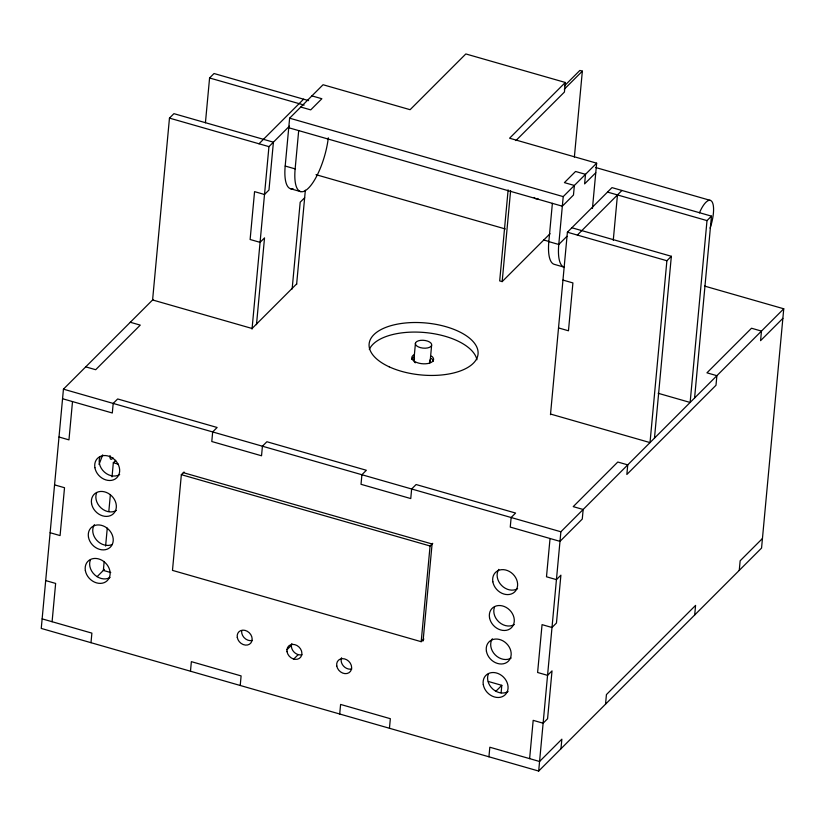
<?xml version="1.0" encoding="UTF-8"?>
<svg xmlns="http://www.w3.org/2000/svg" width="825" height="825" viewBox="0 0 825 825"><rect width="100%" height="100%" fill="white"/><g stroke="black" fill="none" stroke-linecap="round" stroke-linejoin="round"><path stroke-width="1.24" d="M153.048 299.506L63.443 389.163L41.25 628.433L538.684 771.055L761.558 548.068L783.75 308.787L704.56 286.079M52.088 621.72L55.636 583.43L45.684 580.583M72.507 401.579L68.96 439.869L59.008 437.013M90.997 642.696L91.884 633.126L42.137 618.863M104.177 561.454L103.352 570.426L110.756 572.55M105.61 546.078L107.271 528.134M108.817 511.469L110.364 494.804M112.025 476.86L113.334 462.753L115.727 460.371M256.482 324.668L264.526 237.889L260.071 242.344L250.119 239.498L254.564 191.637L264.516 194.494L268.971 190.028L273.405 142.178L173.92 113.654L169.465 118.109L152.594 299.96L252.079 328.484L296.66 283.893M205.425 122.791L209.581 77.973L214.036 73.518L308.612 100.629M184.037 472.003L181.356 474.674L172.477 570.384L421.193 641.695L423.875 639.024M190.482 671.22L191.369 661.65L241.106 675.912L240.219 685.482M252.027 329.123L268.95 146.633L289.451 126.122M293.061 188.76A41.013 13.272 -74 0 1 285.192 166.042L289.627 118.181L323.06 84.738L410.108 109.694L465.826 53.945L565.311 82.469L564.424 92.039L515.903 140.59M328.319 137.816A41.013 13.272 -74 0 1 307.983 188.585A41.013 13.272 -74 0 1 295.144 168.888L298.691 130.608M292.143 288.987L300.187 202.208L304.652 197.752M296.598 284.522L305.353 190.193M339.704 714.007L340.601 704.437L390.338 718.699L389.452 728.269M413.913 359.782L415.47 343.035M430.062 362.185L431.609 345.438A8.198 3.919 5.3 0 0 420.626 340.354A8.198 3.919 5.3 0 0 418.378 346.912A8.198 3.919 5.3 0 0 431.609 345.438M421.193 641.695L430.073 545.985L432.754 543.314M423.081 640.984L432.083 543.984L183.367 472.673M508.128 189.884L499.682 280.902L502.167 281.614L550.058 233.702M502.167 281.614L510.613 190.606M488.936 756.793L489.823 747.223L539.571 761.485L561.856 739.19L560.969 748.76M501.105 692.897L501.806 685.338L488.328 681.471M565.311 82.469L509.592 138.218L596.65 163.175L563.217 196.618L558.773 244.478A41.013 13.272 -74 0 0 564.248 267.197L554.307 264.351A41.013 13.272 -74 0 1 548.831 241.622L552.379 203.342M550.471 414.707L567.404 232.217L611.975 187.615L711.459 216.14L694.588 397.99M574.375 157.028L582.347 71.146L579.862 70.434L564.496 85.8M529.619 758.629L533.177 720.349L543.118 723.205L547.573 718.74L552.018 670.89L547.563 675.345L537.611 672.488L542.056 624.638L551.997 627.495L556.452 623.03L560.897 575.18L556.442 579.635L546.49 576.778L550.038 538.498M538.684 771.055L560.876 531.774L783.75 308.787M592.443 208.477L596.65 163.175M613.264 240.271L617.461 194.937M605.54 704.158L606.427 694.588L695.578 605.395L694.691 614.965M571.859 227.762L671.344 256.286L666.889 260.741L650.018 442.592L550.543 414.057M654.472 438.137L671.344 256.286M711.459 216.14L707.004 220.605L690.133 402.456L658.164 393.278M739.262 570.364L740.149 560.794L762.444 538.498M99.041 464.475L102.702 454.874M258.998 143.787L303.579 99.186M564.279 89.224L582.347 71.146M97.113 576.665L104.393 569.384M595.763 172.745L584.616 183.892L585.502 174.322L575.551 171.466L564.413 182.624L574.365 185.47L573.468 195.04L562.33 206.198L288.74 127.751M566.909 236.342L558.773 244.478L548.831 241.622M577.345 235.073L621.926 190.472M286.945 649.749L291.4 645.294M293.741 659.072L298.196 654.607M782.863 318.357L760.578 340.653L761.465 331.083L751.513 328.237L706.942 372.828L716.884 375.684L715.997 385.254L626.856 474.457L627.743 464.877L617.791 462.031L573.22 506.632L583.162 509.479L582.275 519.049L559.989 541.355L510.252 527.092L511.139 517.512L515.594 513.057L416.109 484.533L411.644 488.998L410.757 498.568L361.02 484.306L361.907 474.736L366.362 470.271L266.877 441.746L262.422 446.212L261.535 455.782L211.788 441.519L212.675 431.949L217.13 427.484L117.645 398.96L113.19 403.425L112.303 412.995L62.556 398.733M495.701 691.443L501.806 685.338M595.526 167.475L710.294 200.382M311.912 95.886L321.863 98.732L310.726 109.88L300.774 107.033M209.581 77.973L304.157 105.084M607.52 192.081L707.004 220.605M289.627 118.181L563.217 196.618M169.465 118.109L268.95 146.633M567.404 232.217L666.889 260.741M316.016 174.683L505.333 228.958M543.696 239.962L548.646 241.385M285.192 166.042L295.144 168.888M290.668 188.76L300.609 191.606M562.959 280.077L572.911 282.923L568.466 330.784L558.525 327.927M130.309 322.266L140.26 325.112L95.679 369.713L85.738 366.857M63.443 389.163L560.876 531.774M181.356 474.674L430.073 545.985M113.334 462.753L118.192 464.145M54.563 484.873L64.515 487.719L60.081 535.58L50.129 532.723M537.982 198.474A23.244 7.518 -74 0 1 534.229 197.464M699.425 212.891A23.244 7.518 -74 0 1 711.954 201.651A23.244 7.518 -74 0 1 710.098 228.164M429.629 360.133A8.198 3.919 5.3 0 1 429.443 363.124M415.357 362.814A8.198 3.919 5.3 0 1 414.346 361.835M413.851 360.803A8.198 3.919 5.3 0 1 414.521 358.844M252.275 640.458A8.198 6.703 45 0 1 241.653 631.032M302.012 654.72A8.198 6.703 45 0 1 293.793 651.822A8.198 6.703 45 0 1 291.823 643.51M351.759 668.982A8.198 6.703 45 0 1 343.53 666.084A8.198 6.703 45 0 1 341.571 657.773M116.335 510.438A13.674 11.168 45 0 1 101.145 508.035A13.674 11.168 45 0 1 96.597 492.917M514.274 624.535A13.674 11.168 45 0 1 499.094 622.132A13.674 11.168 45 0 1 494.546 607.014M511.17 658.03A13.674 11.168 45 0 1 495.124 654.803A13.674 11.168 45 0 1 492.36 638.767M112.365 544.417A13.674 11.168 45 0 1 96.762 540.282A13.674 11.168 45 0 1 94.421 524.669M508.066 691.536A13.674 11.168 45 0 1 492.876 689.133A13.674 11.168 45 0 1 488.328 674.015M110.117 577.438A13.674 11.168 45 0 1 94.927 575.035A13.674 11.168 45 0 1 90.389 559.917M517.605 588.648A13.674 11.168 45 0 1 501.559 585.42A13.674 11.168 45 0 1 498.795 569.374M119.666 474.55A13.674 11.168 45 0 1 104.476 472.147A13.674 11.168 45 0 1 99.928 457.029M411.727 359.339A10.942 5.218 5.3 0 1 414.037 357.029M431.32 358.504A10.942 5.218 5.3 0 1 433.331 361.175M431.547 356.111A10.942 5.218 5.3 0 1 429.846 363.01A10.942 5.218 5.3 0 1 415.119 361.762A10.942 5.218 5.3 0 1 414.253 354.637M113.015 457.834A6.837 2.207 -74 0 1 110.045 455.565M369.322 349.449A54.687 26.091 5.3 0 1 425.442 332.588A54.687 26.091 5.3 0 1 476.933 359.741M237.28 637.416A8.198 6.703 45 0 0 249.47 644.222A8.198 6.703 45 0 0 247.232 631.249A8.198 6.703 45 0 0 237.28 637.416M287.028 651.678A8.198 6.703 45 0 0 299.207 658.484A8.198 6.703 45 0 0 296.979 645.511A8.198 6.703 45 0 0 287.028 651.678M336.765 665.94A8.198 6.703 45 0 0 348.954 672.746A8.198 6.703 45 0 0 346.727 659.773A8.198 6.703 45 0 0 336.765 665.94M486.41 651.162A13.674 11.168 45 0 0 506.715 662.496A13.674 11.168 45 0 0 502.992 640.881A13.674 11.168 45 0 0 486.41 651.162M489.514 617.667A13.674 11.168 45 0 0 509.819 628.99A13.674 11.168 45 0 0 506.107 607.375A13.674 11.168 45 0 0 489.514 617.667M483.295 684.667A13.674 11.168 45 0 0 503.611 695.991A13.674 11.168 45 0 0 499.888 674.376A13.674 11.168 45 0 0 483.295 684.667M88.461 537.065A13.674 11.168 45 0 0 108.766 548.398A13.674 11.168 45 0 0 105.053 526.783A13.674 11.168 45 0 0 88.461 537.065M91.565 503.57A13.674 11.168 45 0 0 111.88 514.903A13.674 11.168 45 0 0 108.157 493.288A13.674 11.168 45 0 0 91.565 503.57M85.357 570.57A13.674 11.168 45 0 0 105.662 581.893A13.674 11.168 45 0 0 101.939 560.278A13.674 11.168 45 0 0 85.357 570.57M492.845 581.769A13.674 11.168 45 0 0 513.15 593.103A13.674 11.168 45 0 0 509.438 571.488A13.674 11.168 45 0 0 492.845 581.769M94.896 467.682A13.674 11.168 45 0 0 115.201 479.005A13.674 11.168 45 0 0 111.488 457.39A13.674 11.168 45 0 0 94.896 467.682M389.194 366.826A54.687 26.091 5.3 0 0 477.417 356.978A54.687 26.091 5.3 0 0 404.188 323.122A54.687 26.091 5.3 0 0 389.194 366.826"/></g></svg>
